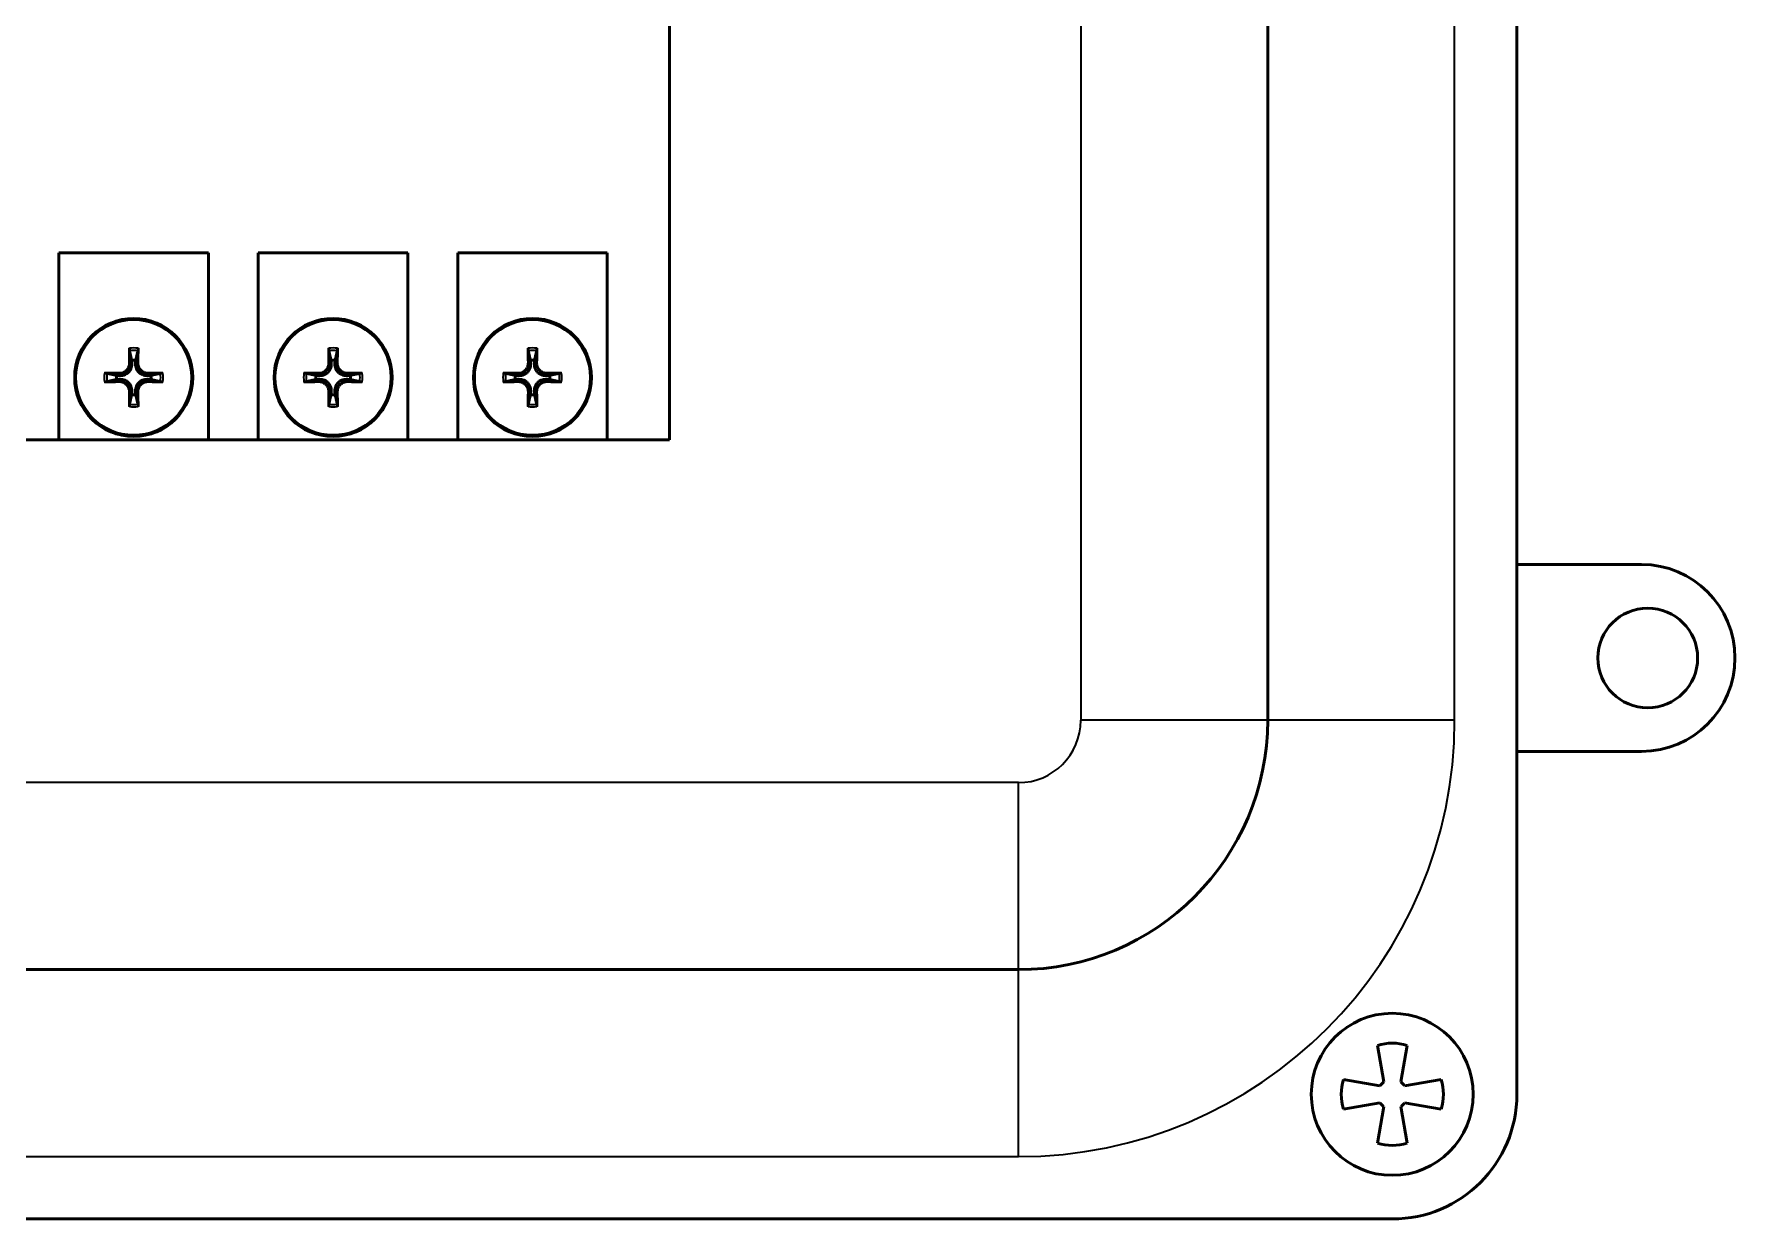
# Model space of a CAD drawing. Header units: millimetres. Extents: x 0 to 25230, y 0 to 17820.
# Drawn here: x 22118 to 23142, y 14636 to 15349 of the extents above; entities that cross this region are included whole.
import ezdxf

# ---------------------------------------------------------------- set-up
doc = ezdxf.new("R2010")
doc.units = ezdxf.units.MM
doc.header["$LTSCALE"] = 30
doc.layers.add('Видимые тонкие (ГОСТ)', color=7, linetype='Continuous', lineweight=35)
doc.layers.add('Видимый контур (ГОСТ)', color=7, linetype='Continuous', lineweight=50)

msp = doc.modelspace()

# ---------------------------------------------------------------- linework, layer by layer
at = {"layer": 'Видимые тонкие (ГОСТ)'}
for p, q in [((22748.2533, 15648.2862), (22748.2533, 14935.7862)), ((22973.2533, 14935.7862), (22973.2533, 15648.2862)), ((22169.4741, 15144.525), (22169.4173, 15143.1535)), ((22175.7645, 15150.8154), (22177.136, 15150.8722)), ((22180.7421, 15150.8154), (22179.3706, 15150.8722)), ((22187.0325, 15144.525), (22187.0893, 15143.1535)), ((22289.4741, 15144.525), (22289.4173, 15143.1535)), ((22295.7645, 15150.8154), (22297.136, 15150.8722)), ((22300.7421, 15150.8154), (22299.3706, 15150.8722)), ((22307.0325, 15144.525), (22307.0893, 15143.1535)), ((22409.4741, 15144.525), (22409.4173, 15143.1535)), ((22415.7645, 15150.8154), (22417.136, 15150.8722)), ((22420.7421, 15150.8154), (22419.3706, 15150.8722)), ((22427.0325, 15144.525), (22427.0893, 15143.1535)), ((22169.4741, 15139.5474), (22169.4173, 15140.9189)), ((22175.7645, 15133.257), (22177.136, 15133.2002)), ((22180.7421, 15133.257), (22179.3706, 15133.2002)), ((22187.0325, 15139.5474), (22187.0893, 15140.9189)), ((22289.4741, 15139.5474), (22289.4173, 15140.9189)), ((22295.7645, 15133.257), (22297.136, 15133.2002)), ((22300.7421, 15133.257), (22299.3706, 15133.2002)), ((22307.0325, 15139.5474), (22307.0893, 15140.9189)), ((22409.4741, 15139.5474), (22409.4173, 15140.9189)), ((22415.7645, 15133.257), (22417.136, 15133.2002)), ((22420.7421, 15133.257), (22419.3706, 15133.2002)), ((22427.0325, 15139.5474), (22427.0893, 15140.9189)), ((22860.7533, 14935.7862), (22748.2533, 14935.7862)), ((22973.2533, 14935.7862), (22860.7533, 14935.7862)), ((22710.7533, 14898.2862), (20790.7533, 14898.2862)), ((22710.7533, 14785.7862), (22710.7533, 14898.2862)), ((22710.7533, 14673.2862), (22710.7533, 14785.7862)), ((20790.7533, 14673.2862), (22710.7533, 14673.2862))]:
    msp.add_line(p, q, dxfattribs=at)
for centre in [(22178.2533, 15142.0362), (22298.2533, 15142.0362), (22418.2533, 15142.0362)]:
    msp.add_circle(centre, 34.57, dxfattribs=at)
for centre, radius, start, end in [((22178.2533, 15142.0362), 17.7496, 81.5059602, 98.4940398), ((22178.2533, 15142.0362), 16.2387, 81.1091, 98.8909), ((22298.2533, 15142.0362), 17.7496, 81.5059602, 98.4940398), ((22298.2533, 15142.0362), 16.2387, 81.1091, 98.8909), ((22418.2533, 15142.0362), 17.7496, 81.5059602, 98.4940398), ((22418.2533, 15142.0362), 16.2387, 81.1091, 98.8909), ((22178.2533, 15142.0362), 17.7496, 171.5059602, 188.4940398), ((22178.2533, 15142.0362), 16.2387, 171.1091, 188.8909), ((22178.2533, 15142.0362), 16.2387, 351.1091, 8.8909), ((22178.2533, 15142.0362), 17.7496, 351.5059602, 8.4940398), ((22298.2533, 15142.0362), 17.7496, 171.5059602, 188.4940398), ((22298.2533, 15142.0362), 16.2387, 171.1091, 188.8909), ((22298.2533, 15142.0362), 16.2387, 351.1091, 8.8909), ((22298.2533, 15142.0362), 17.7496, 351.5059602, 8.4940398), ((22418.2533, 15142.0362), 17.7496, 171.5059602, 188.4940398), ((22418.2533, 15142.0362), 16.2387, 171.1091, 188.8909), ((22418.2533, 15142.0362), 16.2387, 351.1091, 8.8909), ((22418.2533, 15142.0362), 17.7496, 351.5059602, 8.4940398), ((22178.2533, 15142.0362), 17.7496, 261.5059602, 278.4940398), ((22178.2533, 15142.0362), 16.2387, 261.1091, 278.8909), ((22298.2533, 15142.0362), 17.7496, 261.5059602, 278.4940398), ((22298.2533, 15142.0362), 16.2387, 261.1091, 278.8909), ((22418.2533, 15142.0362), 17.7496, 261.5059602, 278.4940398), ((22418.2533, 15142.0362), 16.2387, 261.1091, 278.8909), ((22710.7533, 14935.7862), 37.5, 270, 0), ((22710.7533, 14935.7862), 262.5, 270, 0)]:
    msp.add_arc(centre, radius, start, end, dxfattribs=at)
at = {"layer": 'Видимый контур (ГОСТ)'}
for p, q in [((23010.7533, 14710.7862), (23010.7533, 15873.2862)), ((22860.7533, 15648.2862), (22860.7533, 14935.7862)), ((22500.7533, 15104.5362), (22500.7533, 15479.5362)), ((22133.2533, 15217.0362), (22223.2533, 15217.0362)), ((22133.2533, 15104.5362), (22133.2533, 15217.0362)), ((22223.2533, 15217.0362), (22223.2533, 15104.5362)), ((22253.2533, 15217.0362), (22343.2533, 15217.0362)), ((22253.2533, 15104.5362), (22253.2533, 15217.0362)), ((22343.2533, 15217.0362), (22343.2533, 15104.5362)), ((22373.2533, 15217.0362), (22463.2533, 15217.0362)), ((22373.2533, 15104.5362), (22373.2533, 15217.0362)), ((22463.2533, 15217.0362), (22463.2533, 15104.5362)), ((22103.2533, 15104.5362), (22133.2533, 15104.5362)), ((22223.2533, 15104.5362), (22133.2533, 15104.5362)), ((22223.2533, 15104.5362), (22253.2533, 15104.5362)), ((22343.2533, 15104.5362), (22253.2533, 15104.5362)), ((22343.2533, 15104.5362), (22373.2533, 15104.5362)), ((22463.2533, 15104.5362), (22373.2533, 15104.5362)), ((22463.2533, 15104.5362), (22500.7533, 15104.5362)), ((23010.7533, 15029.5362), (23085.7533, 15029.5362)), ((23085.7533, 14917.0362), (23010.7533, 14917.0362)), ((22710.7533, 14785.7862), (20790.7533, 14785.7862)), ((22930.6329, 14718.1876), (22926.7533, 14740.1897)), ((22944.7533, 14740.1897), (22940.8738, 14718.1876)), ((22906.3499, 14719.7862), (22928.3519, 14715.9067)), ((22943.1547, 14715.9067), (22965.1567, 14719.7862)), ((22928.3519, 14705.6658), (22906.3499, 14701.7862)), ((22926.7533, 14681.3828), (22930.6329, 14703.3848)), ((22940.8738, 14703.3848), (22944.7533, 14681.3828)), ((22965.1567, 14701.7862), (22943.1547, 14705.6658)), ((20565.7533, 14635.7862), (22935.7533, 14635.7862))]:
    msp.add_line(p, q, dxfattribs=at)
for centre, radius in [((22178.2533, 15142.0362), 35.5283), ((22298.2533, 15142.0362), 35.5283), ((22418.2533, 15142.0362), 35.5283), ((23089.5033, 14973.2862), 30), ((22935.7533, 14710.7862), 48.75)]:
    msp.add_circle(centre, radius, dxfattribs=at)
for centre, radius, start, end in [((22178.2533, 15142.0362), 10.4099, 83.1067235, 96.8932765), ((22298.2533, 15142.0362), 10.4099, 83.1067235, 96.8932765), ((22418.2533, 15142.0362), 10.4099, 83.1067235, 96.8932765), ((22178.2533, 15142.0362), 10.4099, 173.1067235, 186.8932765), ((22178.2533, 15142.0362), 10.4099, 353.1067235, 6.8932765), ((22298.2533, 15142.0362), 10.4099, 173.1067235, 186.8932765), ((22298.2533, 15142.0362), 10.4099, 353.1067235, 6.8932765), ((22418.2533, 15142.0362), 10.4099, 173.1067235, 186.8932765), ((22418.2533, 15142.0362), 10.4099, 353.1067235, 6.8932765), ((22178.2533, 15142.0362), 10.4099, 263.1067235, 276.8932765), ((22298.2533, 15142.0362), 10.4099, 263.1067235, 276.8932765), ((22418.2533, 15142.0362), 10.4099, 263.1067235, 276.8932765), ((23085.7533, 14973.2862), 56.25, 270, 90), ((22710.7533, 14935.7862), 150, 270, 0), ((22935.7533, 14710.7862), 30.75, 72.9813526, 107.0186474), ((22935.7533, 14710.7862), 30.75, 162.9813526, 197.0186474), ((22935.7533, 14710.7862), 9, 124.6762594, 145.3237406), ((22935.7533, 14710.7862), 9, 34.6762594, 55.3237406), ((22935.7533, 14710.7862), 30.75, 342.9813526, 17.0186474), ((22935.7533, 14710.7862), 9, 214.6762594, 235.3237406), ((22935.7533, 14710.7862), 75, 270, 0), ((22935.7533, 14710.7862), 9, 304.6762594, 325.3237406), ((22935.7533, 14710.7862), 30.75, 252.9813526, 287.0186474)]:
    msp.add_arc(centre, radius, start, end, dxfattribs=at)
for centre, major_axis, start_param, end_param in [((22180.0759, 15142.1118), (1.9115, -46.1108), 4.31998359, 4.518883376), ((22176.4307, 15142.1118), (1.9115, 46.1108), 4.905894585, 5.104794371), ((22300.0759, 15142.1118), (1.9115, -46.1108), 4.31998359, 4.518883376), ((22296.4307, 15142.1118), (1.9115, 46.1108), 4.905894585, 5.104794371), ((22420.0759, 15142.1118), (1.9115, -46.1108), 4.31998359, 4.518883376), ((22416.4307, 15142.1118), (1.9115, 46.1108), 4.905894585, 5.104794371), ((22178.1778, 15140.2136), (-46.1108, 1.9115), 4.905894585, 5.104794371), ((22178.3289, 15140.2136), (-46.1108, -1.9115), 4.31998359, 4.518883376), ((22298.1778, 15140.2136), (-46.1108, 1.9115), 4.905894585, 5.104794371), ((22298.3289, 15140.2136), (-46.1108, -1.9115), 4.31998359, 4.518883376), ((22418.1778, 15140.2136), (-46.1108, 1.9115), 4.905894585, 5.104794371), ((22418.3289, 15140.2136), (-46.1108, -1.9115), 4.31998359, 4.518883376), ((22178.1778, 15143.8588), (46.1108, 1.9115), 4.31998359, 4.518883376), ((22180.0759, 15141.9607), (-1.9115, -46.1108), 4.905894585, 5.104794371), ((22176.4307, 15141.9607), (-1.9115, 46.1108), 4.31998359, 4.518883376), ((22178.3289, 15143.8588), (46.1108, -1.9115), 4.905894585, 5.104794371), ((22298.1778, 15143.8588), (46.1108, 1.9115), 4.31998359, 4.518883376), ((22300.0759, 15141.9607), (-1.9115, -46.1108), 4.905894585, 5.104794371), ((22296.4307, 15141.9607), (-1.9115, 46.1108), 4.31998359, 4.518883376), ((22298.3289, 15143.8588), (46.1108, -1.9115), 4.905894585, 5.104794371), ((22418.1778, 15143.8588), (46.1108, 1.9115), 4.31998359, 4.518883376), ((22420.0759, 15141.9607), (-1.9115, -46.1108), 4.905894585, 5.104794371), ((22416.4307, 15141.9607), (-1.9115, 46.1108), 4.31998359, 4.518883376), ((22418.3289, 15143.8588), (46.1108, -1.9115), 4.905894585, 5.104794371)]:
    msp.add_ellipse(centre, major_axis=major_axis, ratio=0.087155743, start_param=start_param, end_param=end_param, dxfattribs=at)
for points, knots in [([(22175.7436, 15158.0798), (22175.7315, 15158.1359), (22175.7184, 15158.215), (22175.6943, 15158.4006), (22175.6798, 15158.5453), (22175.6588, 15158.8148), (22175.6487, 15158.9872), (22175.6365, 15159.2805), (22175.6323, 15159.4533), (22175.6316, 15159.5898), (22175.6316, 15159.5905), (22175.6316, 15159.5912)], [0.05376772466, 0.05376772466, 0.05376772466, 0.05376772466, 0.05852385568, 0.05852385568, 0.06435610725, 0.06435610725, 0.07022422665, 0.07022422665, 0.07609738306, 0.07609738306, 0.07612654061, 0.07612654061, 0.07612654061, 0.07612654061]), ([(22180.875, 15159.5912), (22180.875, 15159.5905), (22180.875, 15159.5898), (22180.8743, 15159.4533), (22180.8701, 15159.2805), (22180.8579, 15158.9872), (22180.8478, 15158.8148), (22180.8268, 15158.5453), (22180.8123, 15158.4006), (22180.7882, 15158.215), (22180.7751, 15158.1359), (22180.7631, 15158.0798)], [0.01759685238, 0.01759685238, 0.01759685238, 0.01759685238, 0.01762600993, 0.01762600993, 0.02349916634, 0.02349916634, 0.02936728574, 0.02936728574, 0.0351995373, 0.0351995373, 0.03995566832, 0.03995566832, 0.03995566832, 0.03995566832]), ([(22295.7436, 15158.0798), (22295.7315, 15158.1359), (22295.7184, 15158.215), (22295.6943, 15158.4006), (22295.6798, 15158.5453), (22295.6588, 15158.8148), (22295.6487, 15158.9872), (22295.6365, 15159.2805), (22295.6323, 15159.4533), (22295.6316, 15159.5898), (22295.6316, 15159.5905), (22295.6316, 15159.5912)], [0.05376772466, 0.05376772466, 0.05376772466, 0.05376772466, 0.05852385568, 0.05852385568, 0.06435610725, 0.06435610725, 0.07022422665, 0.07022422665, 0.07609738306, 0.07609738306, 0.07612654061, 0.07612654061, 0.07612654061, 0.07612654061]), ([(22300.875, 15159.5912), (22300.875, 15159.5905), (22300.875, 15159.5898), (22300.8743, 15159.4533), (22300.8701, 15159.2805), (22300.8579, 15158.9872), (22300.8478, 15158.8148), (22300.8268, 15158.5453), (22300.8123, 15158.4006), (22300.7882, 15158.215), (22300.7751, 15158.1359), (22300.7631, 15158.0798)], [0.01759685238, 0.01759685238, 0.01759685238, 0.01759685238, 0.01762600993, 0.01762600993, 0.02349916634, 0.02349916634, 0.02936728574, 0.02936728574, 0.0351995373, 0.0351995373, 0.03995566832, 0.03995566832, 0.03995566832, 0.03995566832]), ([(22415.7436, 15158.0798), (22415.7315, 15158.1359), (22415.7184, 15158.215), (22415.6943, 15158.4006), (22415.6798, 15158.5453), (22415.6588, 15158.8148), (22415.6487, 15158.9872), (22415.6365, 15159.2805), (22415.6323, 15159.4533), (22415.6316, 15159.5898), (22415.6316, 15159.5905), (22415.6316, 15159.5912)], [0.05376772466, 0.05376772466, 0.05376772466, 0.05376772466, 0.05852385568, 0.05852385568, 0.06435610725, 0.06435610725, 0.07022422665, 0.07022422665, 0.07609738306, 0.07609738306, 0.07612654061, 0.07612654061, 0.07612654061, 0.07612654061]), ([(22420.875, 15159.5912), (22420.875, 15159.5905), (22420.875, 15159.5898), (22420.8743, 15159.4533), (22420.8701, 15159.2805), (22420.8579, 15158.9872), (22420.8478, 15158.8148), (22420.8268, 15158.5453), (22420.8123, 15158.4006), (22420.7882, 15158.215), (22420.7751, 15158.1359), (22420.7631, 15158.0798)], [0.01759685238, 0.01759685238, 0.01759685238, 0.01759685238, 0.01762600993, 0.01762600993, 0.02349916634, 0.02349916634, 0.02936728574, 0.02936728574, 0.0351995373, 0.0351995373, 0.03995566832, 0.03995566832, 0.03995566832, 0.03995566832]), ([(22160.6984, 15144.6579), (22160.699, 15144.6579), (22160.6997, 15144.6579), (22160.8362, 15144.6572), (22161.009, 15144.653), (22161.3023, 15144.6408), (22161.4747, 15144.6307), (22161.7442, 15144.6097), (22161.889, 15144.5952), (22162.0745, 15144.5711), (22162.1536, 15144.558), (22162.2097, 15144.546)], [0.01759685238, 0.01759685238, 0.01759685238, 0.01759685238, 0.01762600993, 0.01762600993, 0.02349916634, 0.02349916634, 0.02936728574, 0.02936728574, 0.0351995373, 0.0351995373, 0.03995566832, 0.03995566832, 0.03995566832, 0.03995566832]), ([(22177.136, 15150.8722), (22177.2188, 15149.9338), (22177.1193, 15148.9338), (22176.6552, 15147.4753), (22176.4326, 15146.9754), (22175.8685, 15146.0294), (22175.5266, 15145.5825), (22174.707, 15144.7629), (22174.2601, 15144.421), (22173.3141, 15143.8569), (22172.8143, 15143.6343), (22171.3557, 15143.1703), (22170.3557, 15143.0708), (22169.4173, 15143.1535)], [0.446186946, 0.446186946, 0.446186946, 0.446186946, 0.4884014166, 0.4884014166, 0.5115828817, 0.5115828817, 0.5347643468, 0.5347643468, 0.5579458119, 0.5579458119, 0.5811272771, 0.5811272771, 0.6233417477, 0.6233417477, 0.6233417477, 0.6233417477]), ([(22175.7645, 15150.8154), (22175.7827, 15150.0683), (22175.6574, 15149.2609), (22175.0931, 15147.7559), (22174.6539, 15147.0583), (22173.623, 15145.9416), (22172.9649, 15145.4489), (22171.5134, 15144.7661), (22170.7199, 15144.5758), (22169.8099, 15144.5238), (22169.6427, 15144.5209), (22169.4741, 15144.525)], [0, 0, 0, 0, 0.0304579848, 0.0304579848, 0.0609159696, 0.0609159696, 0.0912553025, 0.0912553025, 0.1215946353, 0.1215946353, 0.1282974198, 0.1282974198, 0.1282974198, 0.1282974198]), ([(22187.0893, 15143.1535), (22186.1509, 15143.0708), (22185.1509, 15143.1703), (22183.6924, 15143.6343), (22183.1925, 15143.8569), (22182.2465, 15144.421), (22181.7996, 15144.7629), (22180.98, 15145.5825), (22180.6381, 15146.0294), (22180.074, 15146.9754), (22179.8514, 15147.4753), (22179.3874, 15148.9338), (22179.2879, 15149.9338), (22179.3706, 15150.8722)], [0.446186946, 0.446186946, 0.446186946, 0.446186946, 0.4884014166, 0.4884014166, 0.5115828817, 0.5115828817, 0.5347643468, 0.5347643468, 0.5579458119, 0.5579458119, 0.5811272771, 0.5811272771, 0.6233417477, 0.6233417477, 0.6233417477, 0.6233417477]), ([(22187.0325, 15144.525), (22186.2854, 15144.5068), (22185.478, 15144.6321), (22183.973, 15145.1965), (22183.2754, 15145.6356), (22182.1587, 15146.6666), (22181.666, 15147.3246), (22180.9832, 15148.7761), (22180.7929, 15149.5696), (22180.7409, 15150.4796), (22180.738, 15150.6468), (22180.7421, 15150.8154)], [0, 0, 0, 0, 0.0304579848, 0.0304579848, 0.0609159696, 0.0609159696, 0.0912553025, 0.0912553025, 0.1215946353, 0.1215946353, 0.1282974198, 0.1282974198, 0.1282974198, 0.1282974198]), ([(22194.2969, 15144.546), (22194.353, 15144.558), (22194.4321, 15144.5711), (22194.6176, 15144.5952), (22194.7624, 15144.6097), (22195.0319, 15144.6307), (22195.2043, 15144.6408), (22195.4976, 15144.653), (22195.6704, 15144.6572), (22195.8069, 15144.6579), (22195.8076, 15144.6579), (22195.8083, 15144.6579)], [0.05376772466, 0.05376772466, 0.05376772466, 0.05376772466, 0.05852385568, 0.05852385568, 0.06435610725, 0.06435610725, 0.07022422665, 0.07022422665, 0.07609738306, 0.07609738306, 0.07612654061, 0.07612654061, 0.07612654061, 0.07612654061]), ([(22280.6984, 15144.6579), (22280.699, 15144.6579), (22280.6997, 15144.6579), (22280.8362, 15144.6572), (22281.009, 15144.653), (22281.3023, 15144.6408), (22281.4747, 15144.6307), (22281.7442, 15144.6097), (22281.889, 15144.5952), (22282.0745, 15144.5711), (22282.1536, 15144.558), (22282.2097, 15144.546)], [0.01759685238, 0.01759685238, 0.01759685238, 0.01759685238, 0.01762600993, 0.01762600993, 0.02349916634, 0.02349916634, 0.02936728574, 0.02936728574, 0.0351995373, 0.0351995373, 0.03995566832, 0.03995566832, 0.03995566832, 0.03995566832]), ([(22297.136, 15150.8722), (22297.2188, 15149.9338), (22297.1193, 15148.9338), (22296.6552, 15147.4753), (22296.4326, 15146.9754), (22295.8685, 15146.0294), (22295.5266, 15145.5825), (22294.707, 15144.7629), (22294.2601, 15144.421), (22293.3141, 15143.8569), (22292.8143, 15143.6343), (22291.3557, 15143.1703), (22290.3557, 15143.0708), (22289.4173, 15143.1535)], [0.446186946, 0.446186946, 0.446186946, 0.446186946, 0.4884014166, 0.4884014166, 0.5115828817, 0.5115828817, 0.5347643468, 0.5347643468, 0.5579458119, 0.5579458119, 0.5811272771, 0.5811272771, 0.6233417477, 0.6233417477, 0.6233417477, 0.6233417477]), ([(22295.7645, 15150.8154), (22295.7827, 15150.0683), (22295.6574, 15149.2609), (22295.0931, 15147.7559), (22294.6539, 15147.0583), (22293.623, 15145.9416), (22292.9649, 15145.4489), (22291.5134, 15144.7661), (22290.7199, 15144.5758), (22289.8099, 15144.5238), (22289.6427, 15144.5209), (22289.4741, 15144.525)], [0, 0, 0, 0, 0.0304579848, 0.0304579848, 0.0609159696, 0.0609159696, 0.0912553025, 0.0912553025, 0.1215946353, 0.1215946353, 0.1282974198, 0.1282974198, 0.1282974198, 0.1282974198]), ([(22307.0893, 15143.1535), (22306.1509, 15143.0708), (22305.1509, 15143.1703), (22303.6924, 15143.6343), (22303.1925, 15143.8569), (22302.2465, 15144.421), (22301.7996, 15144.7629), (22300.98, 15145.5825), (22300.6381, 15146.0294), (22300.074, 15146.9754), (22299.8514, 15147.4753), (22299.3874, 15148.9338), (22299.2879, 15149.9338), (22299.3706, 15150.8722)], [0.446186946, 0.446186946, 0.446186946, 0.446186946, 0.4884014166, 0.4884014166, 0.5115828817, 0.5115828817, 0.5347643468, 0.5347643468, 0.5579458119, 0.5579458119, 0.5811272771, 0.5811272771, 0.6233417477, 0.6233417477, 0.6233417477, 0.6233417477]), ([(22307.0325, 15144.525), (22306.2854, 15144.5068), (22305.478, 15144.6321), (22303.973, 15145.1965), (22303.2754, 15145.6356), (22302.1587, 15146.6666), (22301.666, 15147.3246), (22300.9832, 15148.7761), (22300.7929, 15149.5696), (22300.7409, 15150.4796), (22300.738, 15150.6468), (22300.7421, 15150.8154)], [0, 0, 0, 0, 0.0304579848, 0.0304579848, 0.0609159696, 0.0609159696, 0.0912553025, 0.0912553025, 0.1215946353, 0.1215946353, 0.1282974198, 0.1282974198, 0.1282974198, 0.1282974198]), ([(22314.2969, 15144.546), (22314.353, 15144.558), (22314.4321, 15144.5711), (22314.6176, 15144.5952), (22314.7624, 15144.6097), (22315.0319, 15144.6307), (22315.2043, 15144.6408), (22315.4976, 15144.653), (22315.6704, 15144.6572), (22315.8069, 15144.6579), (22315.8076, 15144.6579), (22315.8083, 15144.6579)], [0.05376772466, 0.05376772466, 0.05376772466, 0.05376772466, 0.05852385568, 0.05852385568, 0.06435610725, 0.06435610725, 0.07022422665, 0.07022422665, 0.07609738306, 0.07609738306, 0.07612654061, 0.07612654061, 0.07612654061, 0.07612654061]), ([(22400.6984, 15144.6579), (22400.699, 15144.6579), (22400.6997, 15144.6579), (22400.8362, 15144.6572), (22401.009, 15144.653), (22401.3023, 15144.6408), (22401.4747, 15144.6307), (22401.7442, 15144.6097), (22401.889, 15144.5952), (22402.0745, 15144.5711), (22402.1536, 15144.558), (22402.2097, 15144.546)], [0.01759685238, 0.01759685238, 0.01759685238, 0.01759685238, 0.01762600993, 0.01762600993, 0.02349916634, 0.02349916634, 0.02936728574, 0.02936728574, 0.0351995373, 0.0351995373, 0.03995566832, 0.03995566832, 0.03995566832, 0.03995566832]), ([(22417.136, 15150.8722), (22417.2188, 15149.9338), (22417.1193, 15148.9338), (22416.6552, 15147.4753), (22416.4326, 15146.9754), (22415.8685, 15146.0294), (22415.5266, 15145.5825), (22414.707, 15144.7629), (22414.2601, 15144.421), (22413.3141, 15143.8569), (22412.8143, 15143.6343), (22411.3557, 15143.1703), (22410.3557, 15143.0708), (22409.4173, 15143.1535)], [0.446186946, 0.446186946, 0.446186946, 0.446186946, 0.4884014166, 0.4884014166, 0.5115828817, 0.5115828817, 0.5347643468, 0.5347643468, 0.5579458119, 0.5579458119, 0.5811272771, 0.5811272771, 0.6233417477, 0.6233417477, 0.6233417477, 0.6233417477]), ([(22415.7645, 15150.8154), (22415.7827, 15150.0683), (22415.6574, 15149.2609), (22415.0931, 15147.7559), (22414.6539, 15147.0583), (22413.623, 15145.9416), (22412.9649, 15145.4489), (22411.5134, 15144.7661), (22410.7199, 15144.5758), (22409.8099, 15144.5238), (22409.6427, 15144.5209), (22409.4741, 15144.525)], [0, 0, 0, 0, 0.0304579848, 0.0304579848, 0.0609159696, 0.0609159696, 0.0912553025, 0.0912553025, 0.1215946353, 0.1215946353, 0.1282974198, 0.1282974198, 0.1282974198, 0.1282974198]), ([(22427.0893, 15143.1535), (22426.1509, 15143.0708), (22425.1509, 15143.1703), (22423.6924, 15143.6343), (22423.1925, 15143.8569), (22422.2465, 15144.421), (22421.7996, 15144.7629), (22420.98, 15145.5825), (22420.6381, 15146.0294), (22420.074, 15146.9754), (22419.8514, 15147.4753), (22419.3874, 15148.9338), (22419.2879, 15149.9338), (22419.3706, 15150.8722)], [0.446186946, 0.446186946, 0.446186946, 0.446186946, 0.4884014166, 0.4884014166, 0.5115828817, 0.5115828817, 0.5347643468, 0.5347643468, 0.5579458119, 0.5579458119, 0.5811272771, 0.5811272771, 0.6233417477, 0.6233417477, 0.6233417477, 0.6233417477]), ([(22427.0325, 15144.525), (22426.2854, 15144.5068), (22425.478, 15144.6321), (22423.973, 15145.1965), (22423.2754, 15145.6356), (22422.1587, 15146.6666), (22421.666, 15147.3246), (22420.9832, 15148.7761), (22420.7929, 15149.5696), (22420.7409, 15150.4796), (22420.738, 15150.6468), (22420.7421, 15150.8154)], [0, 0, 0, 0, 0.0304579848, 0.0304579848, 0.0609159696, 0.0609159696, 0.0912553025, 0.0912553025, 0.1215946353, 0.1215946353, 0.1282974198, 0.1282974198, 0.1282974198, 0.1282974198]), ([(22434.2969, 15144.546), (22434.353, 15144.558), (22434.4321, 15144.5711), (22434.6176, 15144.5952), (22434.7624, 15144.6097), (22435.0319, 15144.6307), (22435.2043, 15144.6408), (22435.4976, 15144.653), (22435.6704, 15144.6572), (22435.8069, 15144.6579), (22435.8076, 15144.6579), (22435.8083, 15144.6579)], [0.05376772466, 0.05376772466, 0.05376772466, 0.05376772466, 0.05852385568, 0.05852385568, 0.06435610725, 0.06435610725, 0.07022422665, 0.07022422665, 0.07609738306, 0.07609738306, 0.07612654061, 0.07612654061, 0.07612654061, 0.07612654061]), ([(22162.2097, 15139.5265), (22162.1536, 15139.5144), (22162.0745, 15139.5013), (22161.889, 15139.4772), (22161.7442, 15139.4627), (22161.4747, 15139.4417), (22161.3023, 15139.4316), (22161.009, 15139.4194), (22160.8362, 15139.4152), (22160.6997, 15139.4145), (22160.699, 15139.4145), (22160.6984, 15139.4145)], [0.05376772466, 0.05376772466, 0.05376772466, 0.05376772466, 0.05852385568, 0.05852385568, 0.06435610725, 0.06435610725, 0.07022422665, 0.07022422665, 0.07609738306, 0.07609738306, 0.07612654061, 0.07612654061, 0.07612654061, 0.07612654061]), ([(22169.4173, 15140.9189), (22170.3557, 15141.0017), (22171.3557, 15140.9022), (22172.8143, 15140.4381), (22173.3141, 15140.2155), (22174.2601, 15139.6514), (22174.707, 15139.3095), (22175.5266, 15138.4899), (22175.8685, 15138.043), (22176.4326, 15137.097), (22176.6552, 15136.5972), (22177.1193, 15135.1386), (22177.2188, 15134.1386), (22177.136, 15133.2002)], [0.446186946, 0.446186946, 0.446186946, 0.446186946, 0.4884014166, 0.4884014166, 0.5115828817, 0.5115828817, 0.5347643468, 0.5347643468, 0.5579458119, 0.5579458119, 0.5811272771, 0.5811272771, 0.6233417477, 0.6233417477, 0.6233417477, 0.6233417477]), ([(22169.4741, 15139.5474), (22170.2212, 15139.5656), (22171.0287, 15139.4403), (22172.5337, 15138.876), (22173.2312, 15138.4368), (22174.3479, 15137.4059), (22174.8406, 15136.7478), (22175.5234, 15135.2963), (22175.7137, 15134.5029), (22175.7657, 15133.5928), (22175.7686, 15133.4256), (22175.7645, 15133.257)], [0, 0, 0, 0, 0.0304579848, 0.0304579848, 0.0609159696, 0.0609159696, 0.0912553025, 0.0912553025, 0.1215946353, 0.1215946353, 0.1282974198, 0.1282974198, 0.1282974198, 0.1282974198]), ([(22179.3706, 15133.2002), (22179.2879, 15134.1386), (22179.3874, 15135.1386), (22179.8514, 15136.5972), (22180.074, 15137.097), (22180.6381, 15138.043), (22180.98, 15138.4899), (22181.7996, 15139.3095), (22182.2465, 15139.6514), (22183.1925, 15140.2155), (22183.6924, 15140.4381), (22185.1509, 15140.9022), (22186.1509, 15141.0017), (22187.0893, 15140.9189)], [0.446186946, 0.446186946, 0.446186946, 0.446186946, 0.4884014166, 0.4884014166, 0.5115828817, 0.5115828817, 0.5347643468, 0.5347643468, 0.5579458119, 0.5579458119, 0.5811272771, 0.5811272771, 0.6233417477, 0.6233417477, 0.6233417477, 0.6233417477]), ([(22180.7421, 15133.257), (22180.7239, 15134.0041), (22180.8492, 15134.8116), (22181.4136, 15136.3166), (22181.8527, 15137.0141), (22182.8837, 15138.1308), (22183.5417, 15138.6235), (22184.9932, 15139.3063), (22185.7867, 15139.4966), (22186.6967, 15139.5486), (22186.8639, 15139.5515), (22187.0325, 15139.5474)], [0, 0, 0, 0, 0.0304579848, 0.0304579848, 0.0609159696, 0.0609159696, 0.0912553025, 0.0912553025, 0.1215946353, 0.1215946353, 0.1282974198, 0.1282974198, 0.1282974198, 0.1282974198]), ([(22195.8083, 15139.4145), (22195.8076, 15139.4145), (22195.8069, 15139.4145), (22195.6704, 15139.4152), (22195.4976, 15139.4194), (22195.2043, 15139.4316), (22195.0319, 15139.4417), (22194.7624, 15139.4627), (22194.6176, 15139.4772), (22194.4321, 15139.5013), (22194.353, 15139.5144), (22194.2969, 15139.5265)], [0.01759685238, 0.01759685238, 0.01759685238, 0.01759685238, 0.01762600993, 0.01762600993, 0.02349916634, 0.02349916634, 0.02936728574, 0.02936728574, 0.0351995373, 0.0351995373, 0.03995566832, 0.03995566832, 0.03995566832, 0.03995566832]), ([(22282.2097, 15139.5265), (22282.1536, 15139.5144), (22282.0745, 15139.5013), (22281.889, 15139.4772), (22281.7442, 15139.4627), (22281.4747, 15139.4417), (22281.3023, 15139.4316), (22281.009, 15139.4194), (22280.8362, 15139.4152), (22280.6997, 15139.4145), (22280.699, 15139.4145), (22280.6984, 15139.4145)], [0.05376772466, 0.05376772466, 0.05376772466, 0.05376772466, 0.05852385568, 0.05852385568, 0.06435610725, 0.06435610725, 0.07022422665, 0.07022422665, 0.07609738306, 0.07609738306, 0.07612654061, 0.07612654061, 0.07612654061, 0.07612654061]), ([(22289.4173, 15140.9189), (22290.3557, 15141.0017), (22291.3557, 15140.9022), (22292.8143, 15140.4381), (22293.3141, 15140.2155), (22294.2601, 15139.6514), (22294.707, 15139.3095), (22295.5266, 15138.4899), (22295.8685, 15138.043), (22296.4326, 15137.097), (22296.6552, 15136.5972), (22297.1193, 15135.1386), (22297.2188, 15134.1386), (22297.136, 15133.2002)], [0.446186946, 0.446186946, 0.446186946, 0.446186946, 0.4884014166, 0.4884014166, 0.5115828817, 0.5115828817, 0.5347643468, 0.5347643468, 0.5579458119, 0.5579458119, 0.5811272771, 0.5811272771, 0.6233417477, 0.6233417477, 0.6233417477, 0.6233417477]), ([(22289.4741, 15139.5474), (22290.2212, 15139.5656), (22291.0287, 15139.4403), (22292.5337, 15138.876), (22293.2312, 15138.4368), (22294.3479, 15137.4059), (22294.8406, 15136.7478), (22295.5234, 15135.2963), (22295.7137, 15134.5029), (22295.7657, 15133.5928), (22295.7686, 15133.4256), (22295.7645, 15133.257)], [0, 0, 0, 0, 0.0304579848, 0.0304579848, 0.0609159696, 0.0609159696, 0.0912553025, 0.0912553025, 0.1215946353, 0.1215946353, 0.1282974198, 0.1282974198, 0.1282974198, 0.1282974198]), ([(22299.3706, 15133.2002), (22299.2879, 15134.1386), (22299.3874, 15135.1386), (22299.8514, 15136.5972), (22300.074, 15137.097), (22300.6381, 15138.043), (22300.98, 15138.4899), (22301.7996, 15139.3095), (22302.2465, 15139.6514), (22303.1925, 15140.2155), (22303.6924, 15140.4381), (22305.1509, 15140.9022), (22306.1509, 15141.0017), (22307.0893, 15140.9189)], [0.446186946, 0.446186946, 0.446186946, 0.446186946, 0.4884014166, 0.4884014166, 0.5115828817, 0.5115828817, 0.5347643468, 0.5347643468, 0.5579458119, 0.5579458119, 0.5811272771, 0.5811272771, 0.6233417477, 0.6233417477, 0.6233417477, 0.6233417477]), ([(22300.7421, 15133.257), (22300.7239, 15134.0041), (22300.8492, 15134.8116), (22301.4136, 15136.3166), (22301.8527, 15137.0141), (22302.8837, 15138.1308), (22303.5417, 15138.6235), (22304.9932, 15139.3063), (22305.7867, 15139.4966), (22306.6967, 15139.5486), (22306.8639, 15139.5515), (22307.0325, 15139.5474)], [0, 0, 0, 0, 0.0304579848, 0.0304579848, 0.0609159696, 0.0609159696, 0.0912553025, 0.0912553025, 0.1215946353, 0.1215946353, 0.1282974198, 0.1282974198, 0.1282974198, 0.1282974198]), ([(22315.8083, 15139.4145), (22315.8076, 15139.4145), (22315.8069, 15139.4145), (22315.6704, 15139.4152), (22315.4976, 15139.4194), (22315.2043, 15139.4316), (22315.0319, 15139.4417), (22314.7624, 15139.4627), (22314.6176, 15139.4772), (22314.4321, 15139.5013), (22314.353, 15139.5144), (22314.2969, 15139.5265)], [0.01759685238, 0.01759685238, 0.01759685238, 0.01759685238, 0.01762600993, 0.01762600993, 0.02349916634, 0.02349916634, 0.02936728574, 0.02936728574, 0.0351995373, 0.0351995373, 0.03995566832, 0.03995566832, 0.03995566832, 0.03995566832]), ([(22402.2097, 15139.5265), (22402.1536, 15139.5144), (22402.0745, 15139.5013), (22401.889, 15139.4772), (22401.7442, 15139.4627), (22401.4747, 15139.4417), (22401.3023, 15139.4316), (22401.009, 15139.4194), (22400.8362, 15139.4152), (22400.6997, 15139.4145), (22400.699, 15139.4145), (22400.6984, 15139.4145)], [0.05376772466, 0.05376772466, 0.05376772466, 0.05376772466, 0.05852385568, 0.05852385568, 0.06435610725, 0.06435610725, 0.07022422665, 0.07022422665, 0.07609738306, 0.07609738306, 0.07612654061, 0.07612654061, 0.07612654061, 0.07612654061]), ([(22409.4173, 15140.9189), (22410.3557, 15141.0017), (22411.3557, 15140.9022), (22412.8143, 15140.4381), (22413.3141, 15140.2155), (22414.2601, 15139.6514), (22414.707, 15139.3095), (22415.5266, 15138.4899), (22415.8685, 15138.043), (22416.4326, 15137.097), (22416.6552, 15136.5972), (22417.1193, 15135.1386), (22417.2188, 15134.1386), (22417.136, 15133.2002)], [0.446186946, 0.446186946, 0.446186946, 0.446186946, 0.4884014166, 0.4884014166, 0.5115828817, 0.5115828817, 0.5347643468, 0.5347643468, 0.5579458119, 0.5579458119, 0.5811272771, 0.5811272771, 0.6233417477, 0.6233417477, 0.6233417477, 0.6233417477]), ([(22409.4741, 15139.5474), (22410.2212, 15139.5656), (22411.0287, 15139.4403), (22412.5337, 15138.876), (22413.2312, 15138.4368), (22414.3479, 15137.4059), (22414.8406, 15136.7478), (22415.5234, 15135.2963), (22415.7137, 15134.5029), (22415.7657, 15133.5928), (22415.7686, 15133.4256), (22415.7645, 15133.257)], [0, 0, 0, 0, 0.0304579848, 0.0304579848, 0.0609159696, 0.0609159696, 0.0912553025, 0.0912553025, 0.1215946353, 0.1215946353, 0.1282974198, 0.1282974198, 0.1282974198, 0.1282974198]), ([(22419.3706, 15133.2002), (22419.2879, 15134.1386), (22419.3874, 15135.1386), (22419.8514, 15136.5972), (22420.074, 15137.097), (22420.6381, 15138.043), (22420.98, 15138.4899), (22421.7996, 15139.3095), (22422.2465, 15139.6514), (22423.1925, 15140.2155), (22423.6924, 15140.4381), (22425.1509, 15140.9022), (22426.1509, 15141.0017), (22427.0893, 15140.9189)], [0.446186946, 0.446186946, 0.446186946, 0.446186946, 0.4884014166, 0.4884014166, 0.5115828817, 0.5115828817, 0.5347643468, 0.5347643468, 0.5579458119, 0.5579458119, 0.5811272771, 0.5811272771, 0.6233417477, 0.6233417477, 0.6233417477, 0.6233417477]), ([(22420.7421, 15133.257), (22420.7239, 15134.0041), (22420.8492, 15134.8116), (22421.4136, 15136.3166), (22421.8527, 15137.0141), (22422.8837, 15138.1308), (22423.5417, 15138.6235), (22424.9932, 15139.3063), (22425.7867, 15139.4966), (22426.6967, 15139.5486), (22426.8639, 15139.5515), (22427.0325, 15139.5474)], [0, 0, 0, 0, 0.0304579848, 0.0304579848, 0.0609159696, 0.0609159696, 0.0912553025, 0.0912553025, 0.1215946353, 0.1215946353, 0.1282974198, 0.1282974198, 0.1282974198, 0.1282974198]), ([(22435.8083, 15139.4145), (22435.8076, 15139.4145), (22435.8069, 15139.4145), (22435.6704, 15139.4152), (22435.4976, 15139.4194), (22435.2043, 15139.4316), (22435.0319, 15139.4417), (22434.7624, 15139.4627), (22434.6176, 15139.4772), (22434.4321, 15139.5013), (22434.353, 15139.5144), (22434.2969, 15139.5265)], [0.01759685238, 0.01759685238, 0.01759685238, 0.01759685238, 0.01762600993, 0.01762600993, 0.02349916634, 0.02349916634, 0.02936728574, 0.02936728574, 0.0351995373, 0.0351995373, 0.03995566832, 0.03995566832, 0.03995566832, 0.03995566832]), ([(22175.6316, 15124.4813), (22175.6316, 15124.4819), (22175.6316, 15124.4826), (22175.6323, 15124.6191), (22175.6365, 15124.7919), (22175.6487, 15125.0852), (22175.6588, 15125.2576), (22175.6798, 15125.5271), (22175.6943, 15125.6719), (22175.7184, 15125.8574), (22175.7315, 15125.9365), (22175.7436, 15125.9926)], [0.01759685238, 0.01759685238, 0.01759685238, 0.01759685238, 0.01762600993, 0.01762600993, 0.02349916634, 0.02349916634, 0.02936728574, 0.02936728574, 0.0351995373, 0.0351995373, 0.03995566832, 0.03995566832, 0.03995566832, 0.03995566832]), ([(22180.7631, 15125.9926), (22180.7751, 15125.9365), (22180.7882, 15125.8574), (22180.8123, 15125.6719), (22180.8268, 15125.5271), (22180.8478, 15125.2576), (22180.8579, 15125.0852), (22180.8701, 15124.7919), (22180.8743, 15124.6191), (22180.875, 15124.4826), (22180.875, 15124.4819), (22180.875, 15124.4813)], [0.05376772466, 0.05376772466, 0.05376772466, 0.05376772466, 0.05852385568, 0.05852385568, 0.06435610725, 0.06435610725, 0.07022422665, 0.07022422665, 0.07609738306, 0.07609738306, 0.07612654061, 0.07612654061, 0.07612654061, 0.07612654061]), ([(22295.6316, 15124.4813), (22295.6316, 15124.4819), (22295.6316, 15124.4826), (22295.6323, 15124.6191), (22295.6365, 15124.7919), (22295.6487, 15125.0852), (22295.6588, 15125.2576), (22295.6798, 15125.5271), (22295.6943, 15125.6719), (22295.7184, 15125.8574), (22295.7315, 15125.9365), (22295.7436, 15125.9926)], [0.01759685238, 0.01759685238, 0.01759685238, 0.01759685238, 0.01762600993, 0.01762600993, 0.02349916634, 0.02349916634, 0.02936728574, 0.02936728574, 0.0351995373, 0.0351995373, 0.03995566832, 0.03995566832, 0.03995566832, 0.03995566832]), ([(22300.7631, 15125.9926), (22300.7751, 15125.9365), (22300.7882, 15125.8574), (22300.8123, 15125.6719), (22300.8268, 15125.5271), (22300.8478, 15125.2576), (22300.8579, 15125.0852), (22300.8701, 15124.7919), (22300.8743, 15124.6191), (22300.875, 15124.4826), (22300.875, 15124.4819), (22300.875, 15124.4813)], [0.05376772466, 0.05376772466, 0.05376772466, 0.05376772466, 0.05852385568, 0.05852385568, 0.06435610725, 0.06435610725, 0.07022422665, 0.07022422665, 0.07609738306, 0.07609738306, 0.07612654061, 0.07612654061, 0.07612654061, 0.07612654061]), ([(22415.6316, 15124.4813), (22415.6316, 15124.4819), (22415.6316, 15124.4826), (22415.6323, 15124.6191), (22415.6365, 15124.7919), (22415.6487, 15125.0852), (22415.6588, 15125.2576), (22415.6798, 15125.5271), (22415.6943, 15125.6719), (22415.7184, 15125.8574), (22415.7315, 15125.9365), (22415.7436, 15125.9926)], [0.01759685238, 0.01759685238, 0.01759685238, 0.01759685238, 0.01762600993, 0.01762600993, 0.02349916634, 0.02349916634, 0.02936728574, 0.02936728574, 0.0351995373, 0.0351995373, 0.03995566832, 0.03995566832, 0.03995566832, 0.03995566832]), ([(22420.7631, 15125.9926), (22420.7751, 15125.9365), (22420.7882, 15125.8574), (22420.8123, 15125.6719), (22420.8268, 15125.5271), (22420.8478, 15125.2576), (22420.8579, 15125.0852), (22420.8701, 15124.7919), (22420.8743, 15124.6191), (22420.875, 15124.4826), (22420.875, 15124.4819), (22420.875, 15124.4813)], [0.05376772466, 0.05376772466, 0.05376772466, 0.05376772466, 0.05852385568, 0.05852385568, 0.06435610725, 0.06435610725, 0.07022422665, 0.07022422665, 0.07609738306, 0.07609738306, 0.07612654061, 0.07612654061, 0.07612654061, 0.07612654061])]:
    msp.add_open_spline(points, degree=3, knots=knots, dxfattribs=at)
for points, weights in [([(22175.7436, 15158.0798), (22176.5104, 15154.6095), (22177.0039, 15152.3709)], [1.00320831443, 1.02592339275, 1]), ([(22177.0039, 15152.3709), (22177.0751, 15151.5632), (22177.136, 15150.8722)], [1, 1.08169453893, 1.16294215246]), ([(22179.3706, 15150.8722), (22179.4315, 15151.5632), (22179.5027, 15152.3709)], [1.16294215246, 1.08169453893, 1]), ([(22179.5027, 15152.3709), (22179.9962, 15154.6095), (22180.7631, 15158.0798)], [1, 1.02592339271, 1.00320831442]), ([(22295.7436, 15158.0798), (22296.5104, 15154.6095), (22297.0039, 15152.3709)], [1.00320831443, 1.02592339275, 1]), ([(22297.0039, 15152.3709), (22297.0751, 15151.5632), (22297.136, 15150.8722)], [1, 1.08169453893, 1.16294215246]), ([(22299.3706, 15150.8722), (22299.4315, 15151.5632), (22299.5027, 15152.3709)], [1.16294215246, 1.08169453893, 1]), ([(22299.5027, 15152.3709), (22299.9962, 15154.6095), (22300.7631, 15158.0798)], [1, 1.02592339271, 1.00320831442]), ([(22415.7436, 15158.0798), (22416.5104, 15154.6095), (22417.0039, 15152.3709)], [1.00320831443, 1.02592339275, 1]), ([(22417.0039, 15152.3709), (22417.0751, 15151.5632), (22417.136, 15150.8722)], [1, 1.08169453893, 1.16294215246]), ([(22419.3706, 15150.8722), (22419.4315, 15151.5632), (22419.5027, 15152.3709)], [1.16294215246, 1.08169453893, 1]), ([(22419.5027, 15152.3709), (22419.9962, 15154.6095), (22420.7631, 15158.0798)], [1, 1.02592339271, 1.00320831442]), ([(22167.9186, 15143.2856), (22165.68, 15143.7791), (22162.2097, 15144.546)], [1, 1.02592339268, 1.00320831442]), ([(22169.4173, 15143.1535), (22168.7264, 15143.2144), (22167.9186, 15143.2856)], [1.16294215246, 1.08169453893, 1]), ([(22188.588, 15143.2856), (22187.7803, 15143.2144), (22187.0893, 15143.1535)], [1, 1.08169453893, 1.16294215246]), ([(22194.2969, 15144.546), (22190.8266, 15143.7791), (22188.588, 15143.2856)], [1.00320831443, 1.02592339275, 1]), ([(22287.9186, 15143.2856), (22285.68, 15143.7791), (22282.2097, 15144.546)], [1, 1.02592339268, 1.00320831442]), ([(22289.4173, 15143.1535), (22288.7264, 15143.2144), (22287.9186, 15143.2856)], [1.16294215246, 1.08169453893, 1]), ([(22308.588, 15143.2856), (22307.7803, 15143.2144), (22307.0893, 15143.1535)], [1, 1.08169453893, 1.16294215246]), ([(22314.2969, 15144.546), (22310.8266, 15143.7791), (22308.588, 15143.2856)], [1.00320831443, 1.02592339275, 1]), ([(22407.9186, 15143.2856), (22405.68, 15143.7791), (22402.2097, 15144.546)], [1, 1.02592339268, 1.00320831442]), ([(22409.4173, 15143.1535), (22408.7264, 15143.2144), (22407.9186, 15143.2856)], [1.16294215246, 1.08169453893, 1]), ([(22428.588, 15143.2856), (22427.7803, 15143.2144), (22427.0893, 15143.1535)], [1, 1.08169453893, 1.16294215246]), ([(22434.2969, 15144.546), (22430.8266, 15143.7791), (22428.588, 15143.2856)], [1.00320831443, 1.02592339275, 1]), ([(22162.2097, 15139.5265), (22165.68, 15140.2933), (22167.9186, 15140.7868)], [1.00320831443, 1.02592339275, 1]), ([(22167.9186, 15140.7868), (22168.7264, 15140.858), (22169.4173, 15140.9189)], [1, 1.08169453893, 1.16294215246]), ([(22177.0039, 15131.7015), (22176.5104, 15129.4629), (22175.7436, 15125.9926)], [1, 1.02592339275, 1.00320831443]), ([(22177.136, 15133.2002), (22177.0751, 15132.5093), (22177.0039, 15131.7015)], [1.16294215246, 1.08169453893, 1]), ([(22179.5027, 15131.7015), (22179.4315, 15132.5093), (22179.3706, 15133.2002)], [1, 1.08169453893, 1.16294215246]), ([(22180.7631, 15125.9926), (22179.9962, 15129.4629), (22179.5027, 15131.7015)], [1.00320831444, 1.02592339282, 1]), ([(22187.0893, 15140.9189), (22187.7803, 15140.858), (22188.588, 15140.7868)], [1.16294215246, 1.08169453893, 1]), ([(22188.588, 15140.7868), (22190.8266, 15140.2933), (22194.2969, 15139.5265)], [1, 1.02592339268, 1.00320831442]), ([(22282.2097, 15139.5265), (22285.68, 15140.2933), (22287.9186, 15140.7868)], [1.00320831443, 1.02592339275, 1]), ([(22287.9186, 15140.7868), (22288.7264, 15140.858), (22289.4173, 15140.9189)], [1, 1.08169453893, 1.16294215246]), ([(22297.0039, 15131.7015), (22296.5104, 15129.4629), (22295.7436, 15125.9926)], [1, 1.02592339275, 1.00320831443]), ([(22297.136, 15133.2002), (22297.0751, 15132.5093), (22297.0039, 15131.7015)], [1.16294215246, 1.08169453893, 1]), ([(22299.5027, 15131.7015), (22299.4315, 15132.5093), (22299.3706, 15133.2002)], [1, 1.08169453893, 1.16294215246]), ([(22300.7631, 15125.9926), (22299.9962, 15129.4629), (22299.5027, 15131.7015)], [1.00320831444, 1.02592339282, 1]), ([(22307.0893, 15140.9189), (22307.7803, 15140.858), (22308.588, 15140.7868)], [1.16294215246, 1.08169453893, 1]), ([(22308.588, 15140.7868), (22310.8266, 15140.2933), (22314.2969, 15139.5265)], [1, 1.02592339268, 1.00320831442]), ([(22402.2097, 15139.5265), (22405.68, 15140.2933), (22407.9186, 15140.7868)], [1.00320831443, 1.02592339275, 1]), ([(22407.9186, 15140.7868), (22408.7264, 15140.858), (22409.4173, 15140.9189)], [1, 1.08169453893, 1.16294215246]), ([(22417.0039, 15131.7015), (22416.5104, 15129.4629), (22415.7436, 15125.9926)], [1, 1.02592339275, 1.00320831443]), ([(22417.136, 15133.2002), (22417.0751, 15132.5093), (22417.0039, 15131.7015)], [1.16294215246, 1.08169453893, 1]), ([(22419.5027, 15131.7015), (22419.4315, 15132.5093), (22419.3706, 15133.2002)], [1, 1.08169453893, 1.16294215246]), ([(22420.7631, 15125.9926), (22419.9962, 15129.4629), (22419.5027, 15131.7015)], [1.00320831444, 1.02592339282, 1]), ([(22427.0893, 15140.9189), (22427.7803, 15140.858), (22428.588, 15140.7868)], [1.16294215246, 1.08169453893, 1]), ([(22428.588, 15140.7868), (22430.8266, 15140.2933), (22434.2969, 15139.5265)], [1, 1.02592339268, 1.00320831442])]:
    msp.add_rational_spline(points, weights, degree=2, dxfattribs=at)

doc.saveas('drawing.dxf')
